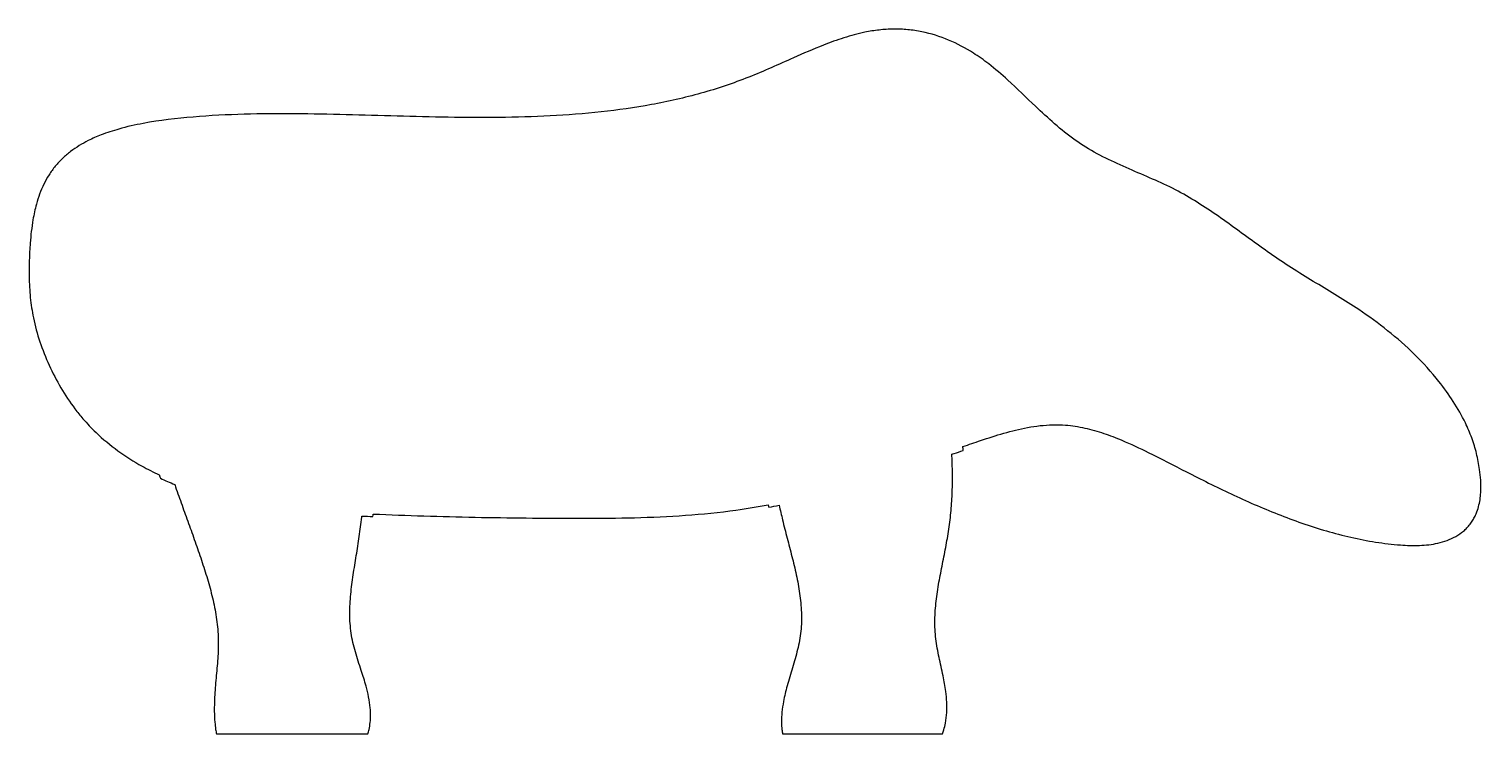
# Model space of a CAD drawing. Header units: millimetres. Extents: x 4 to 291, y 0 to 139.
import ezdxf

# ---------------------------------------------------------------- set-up
doc = ezdxf.new("R2010")
doc.units = ezdxf.units.MM
doc.layers.add('outline', color=7, linetype='Continuous')

msp = doc.modelspace()

# ---------------------------------------------------------------- linework, layer by layer
at = {"layer": 'outline'}
for p, q in [((40.89, 0.05), (70.83, 0.05)), ((152.74, 0.05), (184.35, 0.05))]:
    msp.add_line(p, q, dxfattribs=at)
for points, knots in [([(188.39, 56.81), (189.55, 57.21), (190.71, 57.61), (194.92, 59.01), (198, 59.98), (202.8, 60.87), (204.46, 61.07), (206.97, 61.13), (207.82, 61.11), (209.95, 60.96), (211.22, 60.76), (213.74, 60.19), (214.98, 59.83), (217.42, 59.01), (218.61, 58.55), (221.56, 57.31), (223.3, 56.5), (227.54, 54.41), (230.03, 53.1), (235.46, 50.33), (238.4, 48.86), (244.4, 46.05), (247.47, 44.7), (253.75, 42.22), (256.96, 41.09), (263.41, 39.22), (266.64, 38.46), (271.55, 37.69), (273.2, 37.49), (276.09, 37.29), (277.33, 37.25), (279.8, 37.34), (281.04, 37.47), (282.85, 37.88), (283.46, 38.05), (284.63, 38.48), (285.2, 38.74), (286.29, 39.35), (286.8, 39.71), (287.52, 40.31), (287.75, 40.53), (288.18, 40.98), (288.39, 41.22), (288.77, 41.72), (288.95, 41.98), (289.28, 42.51), (289.43, 42.79), (289.7, 43.35), (289.83, 43.64), (290.1, 44.37), (290.24, 44.82), (290.46, 45.73), (290.54, 46.19), (290.66, 47.13), (290.69, 47.6), (290.74, 48.78), (290.73, 49.48), (290.64, 50.9), (290.56, 51.6), (290.32, 53.36), (290.12, 54.4), (289.6, 56.47), (289.29, 57.5), (288.55, 59.51), (288.13, 60.51), (286.96, 62.94), (286.15, 64.35), (284.4, 67.07), (283.45, 68.38), (280.95, 71.53), (279.33, 73.31), (275.93, 76.66), (274.15, 78.22), (270.46, 81.16), (268.55, 82.54), (263.84, 85.69), (260.99, 87.4), (256.71, 89.98), (255.28, 90.86), (252.43, 92.66), (251.02, 93.59), (246.85, 96.48), (244.15, 98.5), (238.7, 102.42), (235.96, 104.33), (231.66, 106.87), (230.18, 107.65), (227.18, 109.08), (225.66, 109.74), (221.02, 111.73), (217.88, 113.04), (213.4, 115.47), (211.94, 116.36), (209.14, 118.34), (207.8, 119.43), (205.22, 121.68), (203.97, 122.84), (200.92, 125.74), (199.12, 127.5), (196.03, 130.3), (194.78, 131.38), (192.5, 133.15), (191.49, 133.86), (188.9, 135.51), (187.27, 136.37), (183.86, 137.8), (182.09, 138.35), (179.35, 138.91), (178.42, 139.05), (176.55, 139.23), (175.6, 139.27), (173.71, 139.25), (172.77, 139.19), (170.89, 138.97), (169.95, 138.82), (167.62, 138.34), (166.23, 137.96), (163.5, 137.1), (162.15, 136.61), (158.82, 135.3), (156.85, 134.44), (151.96, 132.27), (149.05, 130.95), (142.99, 128.54), (139.83, 127.48), (133.4, 125.68), (130.13, 124.94), (123.54, 123.73), (120.22, 123.26), (113.55, 122.54), (110.2, 122.29), (103.49, 121.94), (100.13, 121.85), (93.41, 121.77), (90.05, 121.79), (83.32, 121.9), (79.96, 121.98), (73.24, 122.17), (69.88, 122.27), (63.16, 122.44), (59.8, 122.51), (53.08, 122.56), (49.73, 122.54), (43.02, 122.35), (39.66, 122.18), (33.01, 121.62), (29.71, 121.24), (24.82, 120.33), (23.22, 119.97), (20.45, 119.19), (19.27, 118.81), (17.26, 118.03), (16.41, 117.65), (14.36, 116.62), (13.18, 115.91), (11.54, 114.65), (11.01, 114.2), (9.99, 113.23), (9.52, 112.72), (8.62, 111.64), (8.21, 111.07), (7.45, 109.88), (7.11, 109.27), (6.49, 108), (6.21, 107.35), (5.73, 106.03), (5.51, 105.36), (5.05, 103.67), (4.83, 102.64), (4.4, 100.09), (4.22, 98.55), (4.02, 95.88), (3.96, 94.75), (3.89, 92.53), (3.88, 91.44), (3.92, 88.97), (3.99, 87.6), (4.27, 84.89), (4.47, 83.56), (5.07, 80.65), (5.5, 79.07), (6.54, 75.95), (7.15, 74.4), (8.54, 71.36), (9.31, 69.87), (11.01, 66.99), (11.93, 65.59), (12.94, 64.26)], [0, 0, 0, 0, 0.007521, 0.007521, 0.027248, 0.027248, 0.037486, 0.037486, 0.042678, 0.042678, 0.050586, 0.050586, 0.0585, 0.0585, 0.066368, 0.066368, 0.078124, 0.078124, 0.095369, 0.095369, 0.115513, 0.115513, 0.136078, 0.136078, 0.156934, 0.156934, 0.17728, 0.17728, 0.187431, 0.187431, 0.195044, 0.195044, 0.202633, 0.202633, 0.206469, 0.206469, 0.210304, 0.210304, 0.214134, 0.214134, 0.216062, 0.216062, 0.217988, 0.217988, 0.219913, 0.219913, 0.221837, 0.221837, 0.22376, 0.22376, 0.226633, 0.226633, 0.229514, 0.229514, 0.232405, 0.232405, 0.236741, 0.236741, 0.241092, 0.241092, 0.247618, 0.247618, 0.254188, 0.254188, 0.260789, 0.260789, 0.270738, 0.270738, 0.280662, 0.280662, 0.295424, 0.295424, 0.309927, 0.309927, 0.324367, 0.324367, 0.34472, 0.34472, 0.355032, 0.355032, 0.365398, 0.365398, 0.386125, 0.386125, 0.406563, 0.406563, 0.416801, 0.416801, 0.426963, 0.426963, 0.447773, 0.447773, 0.458261, 0.458261, 0.468821, 0.468821, 0.479267, 0.479267, 0.494693, 0.494693, 0.504819, 0.504819, 0.512399, 0.512399, 0.523683, 0.523683, 0.535049, 0.535049, 0.540818, 0.540818, 0.546605, 0.546605, 0.552408, 0.552408, 0.558233, 0.558233, 0.567021, 0.567021, 0.575813, 0.575813, 0.589006, 0.589006, 0.608604, 0.608604, 0.629034, 0.629034, 0.64956, 0.64956, 0.670141, 0.670141, 0.690738, 0.690738, 0.711354, 0.711354, 0.731984, 0.731984, 0.752614, 0.752614, 0.773239, 0.773239, 0.793848, 0.793848, 0.81444, 0.81444, 0.835026, 0.835026, 0.855403, 0.855403, 0.865499, 0.865499, 0.873063, 0.873063, 0.878749, 0.878749, 0.887155, 0.887155, 0.891445, 0.891445, 0.895745, 0.895745, 0.900055, 0.900055, 0.904375, 0.904375, 0.908697, 0.908697, 0.913019, 0.913019, 0.91945, 0.91945, 0.928929, 0.928929, 0.935877, 0.935877, 0.942566, 0.942566, 0.950999, 0.950999, 0.959263, 0.959263, 0.969253, 0.969253, 0.979458, 0.979458, 0.989741, 0.989741, 1, 1, 1, 1]), ([(12.94, 64.26), (13.44, 63.59), (13.97, 62.94), (15.34, 61.36), (16.2, 60.45), (18.47, 58.29), (19.92, 57.09), (22.97, 54.88), (24.56, 53.87), (27.31, 52.33), (28.44, 51.75), (29.59, 51.21)], [0, 0, 0, 0, 0.117452, 0.117452, 0.293392, 0.293392, 0.557287, 0.557287, 0.821761, 0.821761, 1, 1, 1, 1]), ([(184.35, 0.05), (184.44, 0.32), (184.53, 0.6), (184.74, 1.31), (184.85, 1.76), (185.07, 2.88), (185.16, 3.57), (185.24, 4.95), (185.24, 5.64), (185.17, 7.04), (185.1, 7.73), (184.87, 9.47), (184.68, 10.5), (184.21, 12.75), (183.93, 13.96), (183.42, 16.39), (183.19, 17.61), (182.89, 20.07), (182.83, 21.31), (182.87, 23.8), (182.96, 25.05), (183.25, 27.53), (183.44, 28.77), (183.87, 31.22), (184.11, 32.45), (184.6, 34.88), (184.84, 36.1), (185.3, 38.53), (185.51, 39.75), (185.85, 42.19), (185.99, 43.42), (186.19, 45.88), (186.25, 47.12), (186.33, 49.59), (186.33, 50.83), (186.29, 53.14), (186.25, 54.22), (186.19, 55.29)], [0, 0, 0, 0, 0.015511, 0.015511, 0.040146, 0.040146, 0.077149, 0.077149, 0.114498, 0.114498, 0.152058, 0.152058, 0.20859, 0.20859, 0.275421, 0.275421, 0.341916, 0.341916, 0.408645, 0.408645, 0.475808, 0.475808, 0.542979, 0.542979, 0.609923, 0.609923, 0.676558, 0.676558, 0.742908, 0.742908, 0.809215, 0.809215, 0.875663, 0.875663, 0.94223, 0.94223, 1, 1, 1, 1]), ([(186.19, 55.29), (186.35, 55.34), (186.5, 55.39), (187.25, 55.64), (187.84, 55.83), (188.44, 56.03)], [0, 0, 0, 0, 0.211679, 0.211679, 1, 1, 1, 1]), ([(29.59, 51.21), (29.61, 51.16), (29.63, 51.11), (29.71, 50.89), (29.78, 50.72), (29.84, 50.54)], [0, 0, 0, 0, 0.223225, 0.223225, 1, 1, 1, 1]), ([(32.65, 49.33), (32.71, 49.17), (32.76, 49.01), (33.24, 47.65), (33.67, 46.44), (34.53, 44.03), (34.97, 42.83), (35.83, 40.42), (36.26, 39.22), (37.11, 36.8), (37.53, 35.59), (38.35, 33.15), (38.75, 31.92), (39.48, 29.45), (39.82, 28.2), (40.42, 25.68), (40.67, 24.41), (41.06, 21.85), (41.19, 20.56), (41.29, 17.98), (41.26, 16.7), (41.11, 14.14), (40.99, 12.86), (40.76, 10.31), (40.64, 9.03), (40.5, 6.67), (40.47, 5.6), (40.49, 3.8), (40.52, 3.08), (40.63, 1.89), (40.68, 1.42), (40.79, 0.65), (40.84, 0.35), (40.89, 0.05)], [0, 0, 0, 0, 0.010025, 0.010025, 0.085765, 0.085765, 0.161521, 0.161521, 0.237289, 0.237289, 0.31325, 0.31325, 0.389557, 0.389557, 0.466144, 0.466144, 0.54288, 0.54288, 0.619523, 0.619523, 0.695648, 0.695648, 0.771565, 0.771565, 0.847451, 0.847451, 0.911318, 0.911318, 0.953802, 0.953802, 0.982113, 0.982113, 1, 1, 1, 1]), ([(70.83, 0.05), (70.92, 0.34), (70.99, 0.63), (71.16, 1.38), (71.23, 1.85), (71.34, 2.8), (71.36, 3.28), (71.36, 4.24), (71.34, 4.72), (71.23, 5.92), (71.12, 6.64), (70.83, 8.06), (70.66, 8.76), (70.18, 10.52), (69.84, 11.56), (69.11, 13.81), (68.71, 15.02), (68.01, 17.48), (67.71, 18.71), (67.34, 21.23), (67.25, 22.51), (67.24, 25.08), (67.32, 26.36), (67.56, 28.93), (67.73, 30.2), (68.12, 32.74), (68.33, 34.01), (68.75, 36.53), (68.95, 37.79), (69.31, 40.32), (69.47, 41.58), (69.63, 42.93), (69.64, 43.01), (69.65, 43.09)], [0, 0, 0, 0, 0.020515, 0.020515, 0.053059, 0.053059, 0.085825, 0.085825, 0.118769, 0.118769, 0.168453, 0.168453, 0.218248, 0.218248, 0.292947, 0.292947, 0.38066, 0.38066, 0.46765, 0.46765, 0.555268, 0.555268, 0.643484, 0.643484, 0.731695, 0.731695, 0.819561, 0.819561, 0.906994, 0.906994, 0.994412, 0.994412, 1, 1, 1, 1]), ([(71.89, 43.49), (72.29, 43.47), (72.69, 43.46), (76.45, 43.3), (79.81, 43.18), (86.53, 42.97), (89.9, 42.89), (96.62, 42.77), (99.99, 42.72), (106.72, 42.66), (110.08, 42.64), (116.8, 42.65), (120.16, 42.68), (126.87, 42.85), (130.22, 43), (136.9, 43.48), (140.23, 43.81), (145.68, 44.57), (147.79, 44.92), (149.9, 45.33)], [0, 0, 0, 0, 0.015227, 0.015227, 0.144329, 0.144329, 0.27343, 0.27343, 0.402524, 0.402524, 0.531605, 0.531605, 0.660474, 0.660474, 0.789091, 0.789091, 0.917629, 0.917629, 1, 1, 1, 1]), ([(152.07, 45.22), (152.29, 44.25), (152.52, 43.28), (153.04, 41.12), (153.35, 39.92), (153.97, 37.52), (154.29, 36.32), (154.9, 33.91), (155.2, 32.7), (155.72, 30.25), (155.95, 29.02), (156.31, 26.55), (156.43, 25.3), (156.52, 22.81), (156.49, 21.57), (156.23, 19.11), (156, 17.89), (155.42, 15.5), (155.07, 14.31), (154.36, 11.93), (153.99, 10.74), (153.38, 8.52), (153.13, 7.5), (152.81, 5.77), (152.7, 5.08), (152.57, 3.69), (152.53, 3), (152.55, 1.84), (152.58, 1.38), (152.66, 0.63), (152.7, 0.34), (152.74, 0.05)], [0, 0, 0, 0, 0.064498, 0.064498, 0.144858, 0.144858, 0.225603, 0.225603, 0.306721, 0.306721, 0.388085, 0.388085, 0.469408, 0.469408, 0.5502, 0.5502, 0.63031, 0.63031, 0.710668, 0.710668, 0.791662, 0.791662, 0.860207, 0.860207, 0.905724, 0.905724, 0.950996, 0.950996, 0.981063, 0.981063, 1, 1, 1, 1])]:
    msp.add_open_spline(points, degree=3, knots=knots, dxfattribs=at)
for points in [[(188.44, 56.03), (188.42, 56.29), (188.41, 56.55), (188.39, 56.81)], [(29.84, 50.54), (30.77, 50.11), (31.71, 49.71), (32.65, 49.33)], [(69.65, 43.09), (70.37, 43.06), (71.1, 43.03), (71.82, 43)], [(71.82, 43), (71.85, 43.16), (71.87, 43.33), (71.89, 43.49)], [(149.9, 45.33), (149.94, 45.15), (149.99, 44.98), (150.03, 44.81)], [(150.03, 44.81), (150.71, 44.94), (151.39, 45.08), (152.07, 45.22)]]:
    msp.add_open_spline(points, degree=3, dxfattribs=at)

doc.saveas('drawing.dxf')
